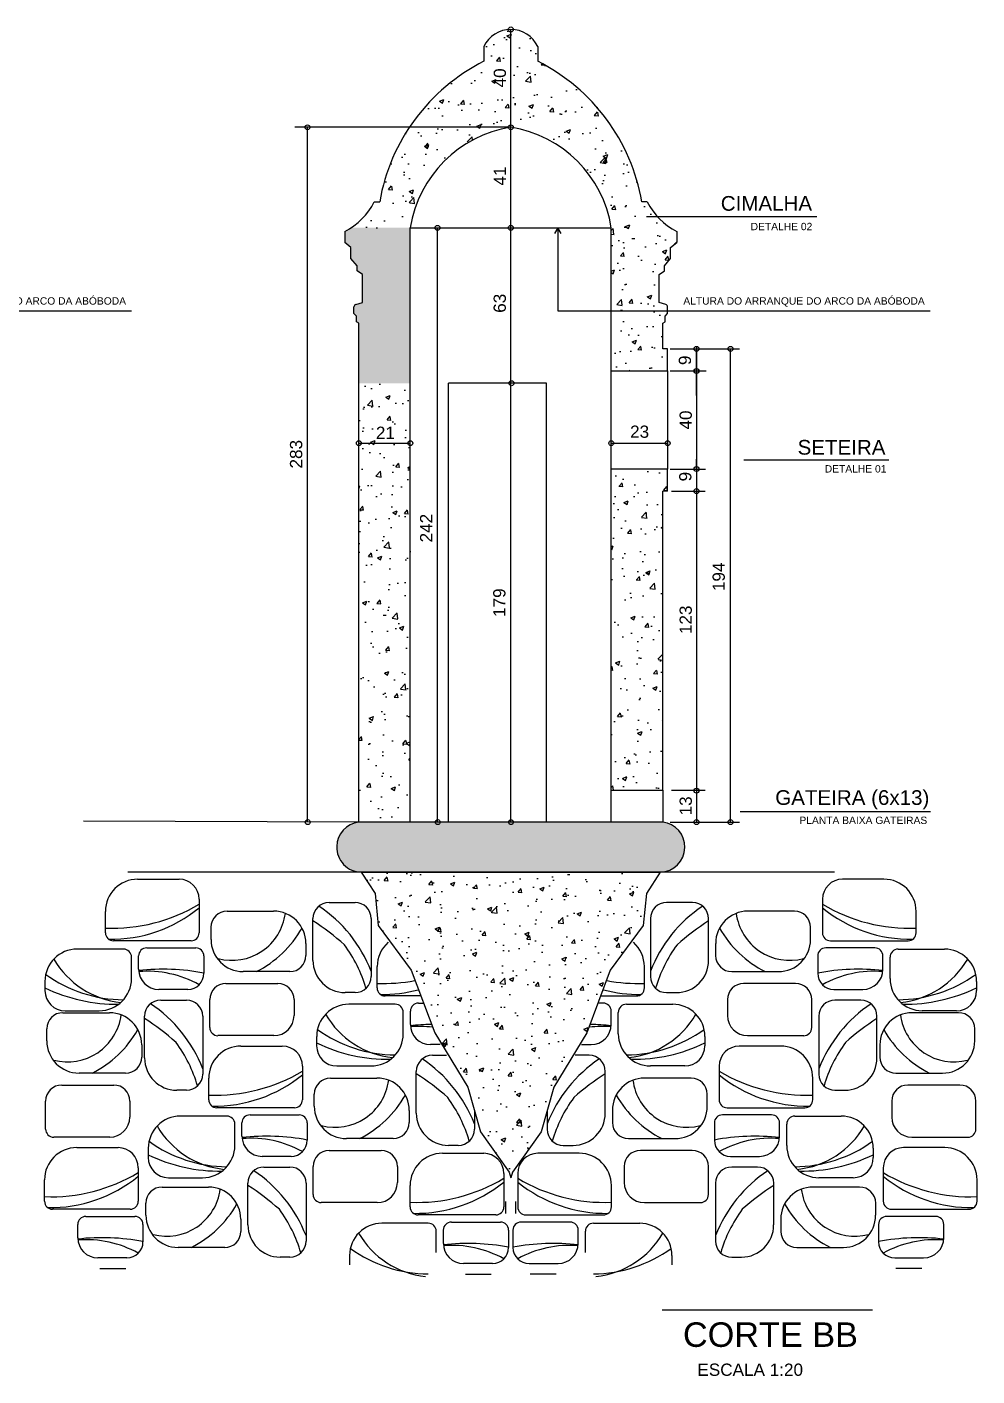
# Model space of a CAD drawing. Header units: millimetres. Extents: x 21881.5 to 21905.2, y 3580.3 to 3591.7.
# Drawn here: x 21893.59 to 21897.47, y 3586.05 to 3591.55 of the extents above; entities that cross this region are included whole.
import ezdxf

# ---------------------------------------------------------------- set-up
doc = ezdxf.new("R2010")
doc.units = ezdxf.units.MM
doc.header["$MEASUREMENT"] = 0
for name, color, linetype in [('Corte', 5, 'Continuous'), ('HACHURA', 21, 'Continuous'), ('Layer1', 1, 'Continuous'), ('Layer2', 7, 'Continuous'), ('MARGEMINT', 6, 'Continuous'), ('Terra', 40, 'Continuous'), ('TEXT2', 6, 'Continuous')]:
    doc.layers.add(name, color=color, linetype=linetype)
doc.styles.add('Arial', font='ARIAL.TTF', dxfattribs={"height": 0.05})
pattern_1 = [(50, (21697.91374, 3494.59988), (0.18218467, -0.01593909), [0.01905, -0.20955]), (355, (21697.91374, 3494.59988), (-0.03524283, 0.19105664), [0.01524, -0.16764]), (100.451, (21697.92892, 3494.59855), (0.1469425, 0.17511669), [0.01619, -0.17809]), (46.1842, (21697.91374, 3494.65068), (0.27107904, -0.04204233), [0.028575, -0.314325]), (96.6356, (21697.93633, 3494.64717), (0.23740423, 0.24742556), [0.024285, -0.267135]), (351.184, (21697.91374, 3494.65068), (0.2374046, 0.2474251), [0.02286, -0.25146]), (21, (21697.93914, 3494.63798), (0.15161488, -0.10226552), [0.01905, -0.20955]), (326, (21697.93914, 3494.63798), (0.06180203, 0.18418797), [0.01524, -0.16764]), (71.4514, (21697.95177, 3494.62945), (0.21341649, 0.08192286), [0.01619, -0.17809]), (37.5, (21697.91374, 3494.599876), (0.003088603, 0.084555039), [0, -0.165608, 0, -0.17018, 0, -0.168275]), (7.5, (21697.91374, 3494.59988), (0.066819663, 0.100180575), [0, -0.097028, 0, -0.161798, 0, -0.064135]), (327.5, (21697.8571, 3494.599876), (0.135590595, -0.005728744), [0, -0.0635, 0, -0.19812, 0, -0.26289]), (317.5, (21697.8317, 3494.59988), (0.14812918, 0.02542649), [0, -0.08255, 0, -0.131572, 0, -0.18669])]

# ---------------------------------------------------------------- blocks, each defined once
blk = doc.blocks.new('_Small')
at = {"layer": 'Layer1', "color": 0, "lineweight": -2}
blk.add_circle((0, 0), 0.25, dxfattribs=at)

msp = doc.modelspace()

# ---------------------------------------------------------------- hatches: boundary and pattern name
at = {"layer": 'HACHURA'}
h = msp.add_hatch(dxfattribs=at)
h.set_pattern_fill('AR-CONC', color=256, scale=0.001, style=0)
h.set_pattern_definition(pattern_1)
h.paths.add_polyline_path([(21895.6746, 3591.4105), (21895.6746, 3591.4705, 0.636364), (21895.4546, 3591.4705), (21895.4546, 3591.4105, 0.130274), (21895.1508, 3591.1415), (21895.5646, 3591.1415, -0.325745), (21895.9746, 3590.7315), (21896.0994, 3590.8377, 0.237853)])
h = msp.add_hatch(dxfattribs=at)
h.set_pattern_fill('AR-CONC', color=256, scale=0.001, style=0)
h.set_pattern_definition(pattern_1)
h.paths.add_polyline_path([(21895.1508, 3591.1415, 0.104346), (21895.0298, 3590.8377), (21895.1546, 3590.7315)])
h.paths.add_polyline_path([(21896.2416, 3590.7165), (21895.9817, 3590.7205), (21896.1696, 3590.4265), (21896.1696, 3590.5415), (21896.1916, 3590.5565), (21896.1916, 3590.5765), (21896.2166, 3590.6065), (21896.2166, 3590.6515), (21896.2416, 3590.6715)])
h = msp.add_hatch(dxfattribs=at)
h.set_pattern_fill('AR-CONC', color=256, scale=0.001, style=0)
h.set_pattern_definition(pattern_1)
h.paths.add_polyline_path([(21895.9746, 3590.7315), (21895.9746, 3590.1475), (21896.2046, 3590.1475), (21896.2046, 3590.2375), (21896.1846, 3590.2375), (21896.1846, 3590.3425), (21896.1946, 3590.3475), (21896.1946, 3590.3715), (21896.2046, 3590.3815), (21896.2046, 3590.409, 0.33486), (21896.1974, 3590.4186), (21896.1696, 3590.4265)])
h.paths.add_polyline_path([(21895.5646, 3591.1415), (21895.1508, 3591.1415), (21895.1546, 3590.7315, -0.325745)])
h = msp.add_hatch(dxfattribs=at)
h.set_pattern_fill('AR-CONC', color=256, scale=0.001, style=0)
h.set_pattern_definition(pattern_1)
h.paths.add_polyline_path([(21896.1216, 3590.8375), (21896.0991, 3590.8375), (21895.9746, 3590.7315), (21895.9746, 3590.7206), (21896.2416, 3590.7165, -0.160452)])
h = msp.add_hatch(dxfattribs=at)
h.set_pattern_fill('AR-CONC', color=256, scale=0.001, style=0)
h.set_pattern_definition(pattern_1)
h.paths.add_polyline_path([(21895.1546, 3590.7315), (21894.9135, 3590.7315, -0.027459), (21894.8876, 3590.7165), (21894.8876, 3590.6715), (21894.9126, 3590.6515), (21894.9126, 3590.6065), (21894.9376, 3590.5765), (21894.9376, 3590.5565), (21894.9596, 3590.5415), (21894.9596, 3590.4265), (21894.9319, 3590.4186, 0.33486), (21894.9246, 3590.409), (21894.9246, 3590.3815), (21894.9346, 3590.3715), (21894.9346, 3590.3475), (21894.9446, 3590.3425), (21894.9446, 3590.0975), (21895.1546, 3590.0975)])
h.paths.add_polyline_path([(21892.8292, 3589.9232), (21892.6192, 3589.9232), (21892.6192, 3588.3075), (21892.8292, 3588.3075)])
h.paths.add_polyline_path([(21892.8292, 3590.1779, -0.34747), (21892.82, 3590.1861), (21892.6283, 3590.1861, -0.341866), (21892.6192, 3590.1779), (21892.6192, 3589.9232), (21892.8292, 3589.9232)])
h.paths.add_polyline_path([(21896.1846, 3588.3075), (21895.9746, 3588.3075), (21894.9446, 3588.3075, 0.381317), (21894.8546, 3588.2075, 0.424737), (21894.9547, 3588.1038), (21896.1746, 3588.1038, 0.414214), (21896.2746, 3588.2038, 0.391448)])
h = msp.add_hatch(dxfattribs=at)
h.set_pattern_fill('AR-CONC', color=256, scale=0.001, style=0)
h.set_pattern_definition(pattern_1)
h.paths.add_polyline_path([(21895.9746, 3588.4375), (21896.1846, 3588.4375), (21896.1846, 3589.6575), (21896.2046, 3589.6575), (21896.2046, 3589.7475), (21895.9746, 3589.7475)])
h.paths.add_polyline_path([(21895.1546, 3589.843, -0.414214), (21895.1446, 3589.853), (21894.9546, 3589.853, -0.414214), (21894.9446, 3589.843), (21894.9446, 3588.3075), (21895.1546, 3588.3075)])
h.paths.add_polyline_path([(21894.9446, 3589.863, -0.414214), (21894.9546, 3589.853), (21895.1446, 3589.853, -0.414214), (21895.1546, 3589.863), (21895.1546, 3590.0975), (21894.9446, 3590.0975)])
h.paths.add_polyline_path([(21895.0054, 3589.933), (21895.1008, 3589.933), (21895.1008, 3589.8578), (21895.0054, 3589.8578)], flags=24)
h = msp.add_hatch(dxfattribs=at)
h.set_pattern_fill('AR-CONC', color=256, scale=0.001, style=0)
h.set_pattern_definition(pattern_1)
h.paths.add_polyline_path([(21894.9546, 3588.1038), (21895.0109, 3588.0163), (21895.0239, 3587.8861), (21895.1586, 3587.7039), (21895.2541, 3587.4478), (21895.3887, 3587.2265), (21895.4408, 3587.0443), (21895.5581, 3586.8794), (21895.5646, 3586.8566), (21895.5711, 3586.8794), (21895.6884, 3587.0443), (21895.7405, 3587.2265), (21895.8751, 3587.4478), (21895.9707, 3587.7039), (21896.1053, 3587.8861), (21896.1183, 3588.0163), (21896.1746, 3588.1038)])
at = {"layer": 'Layer1'}
h = msp.add_hatch(dxfattribs=at)
h.set_pattern_fill('AR-CONC', color=256, scale=0.001, style=0)
h.set_pattern_definition(pattern_1)
h.paths.add_polyline_path([(21895.0301, 3590.8375), (21895.0076, 3590.8375, -0.132409), (21894.9135, 3590.7315), (21895.1546, 3590.7315)])

# ---------------------------------------------------------------- linework, layer by layer
at = {"layer": 'Corte'}
for p, q in [((21895.4546, 3591.4705), (21895.4546, 3591.4105)), ((21895.4546, 3591.4705), (21895.4546, 3591.4105)), ((21895.6746, 3591.4705), (21895.6746, 3591.4105)), ((21895.6746, 3591.4705), (21895.6746, 3591.4105)), ((21895.0076, 3590.8375), (21895.0298, 3590.8375)), ((21896.1216, 3590.8375), (21896.0994, 3590.8375)), ((21894.8876, 3590.7165), (21894.8876, 3590.6715)), ((21895.1546, 3588.3075), (21895.1546, 3590.7315)), ((21895.9746, 3590.1475), (21895.9746, 3590.7315)), ((21896.2416, 3590.7165), (21896.2416, 3590.6715)), ((21894.9126, 3590.6515), (21894.8876, 3590.6715)), ((21896.2166, 3590.6515), (21896.2416, 3590.6715)), ((21894.9126, 3590.6065), (21894.9126, 3590.6515)), ((21894.9376, 3590.5765), (21894.9126, 3590.6065)), ((21896.1916, 3590.5765), (21896.2166, 3590.6065)), ((21896.2166, 3590.6065), (21896.2166, 3590.6515)), ((21894.9376, 3590.5565), (21894.9376, 3590.5765)), ((21894.9596, 3590.5415), (21894.9376, 3590.5565)), ((21896.1696, 3590.5415), (21896.1916, 3590.5565)), ((21896.1916, 3590.5565), (21896.1916, 3590.5765)), ((21894.9596, 3590.4265), (21894.9596, 3590.5415)), ((21896.1696, 3590.4265), (21896.1696, 3590.5415)), ((21894.9246, 3590.3815), (21894.9246, 3590.409)), ((21894.9319, 3590.4186), (21894.9596, 3590.4265)), ((21896.1974, 3590.4186), (21896.1696, 3590.4265)), ((21896.2046, 3590.3815), (21896.2046, 3590.409)), ((21894.9346, 3590.3715), (21894.9246, 3590.3815)), ((21894.9346, 3590.3475), (21894.9346, 3590.3715)), ((21894.9446, 3590.3425), (21894.9346, 3590.3475)), ((21894.9446, 3588.3075), (21894.9446, 3590.3425)), ((21896.1846, 3590.3425), (21896.1946, 3590.3475)), ((21896.1846, 3590.2375), (21896.1846, 3590.3425)), ((21896.1946, 3590.3715), (21896.2046, 3590.3815)), ((21896.1946, 3590.3475), (21896.1946, 3590.3715)), ((21896.2046, 3590.2375), (21896.1846, 3590.2375)), ((21896.2046, 3590.1475), (21896.2046, 3590.2375)), ((21895.9746, 3590.1475), (21896.2046, 3590.1475)), ((21896.2046, 3589.7475), (21895.9746, 3589.7475)), ((21895.9746, 3588.4375), (21895.9746, 3589.7475)), ((21896.2046, 3589.6575), (21896.2046, 3589.7475)), ((21896.2046, 3589.6575), (21896.1846, 3589.6575)), ((21896.1846, 3588.4375), (21896.1846, 3589.6575)), ((21895.9746, 3588.4375), (21896.1846, 3588.4375)), ((21896.1846, 3588.3075), (21894.9446, 3588.3075)), ((21896.1846, 3588.3075), (21895.9746, 3588.3075)), ((21894.9546, 3588.1038), (21896.1746, 3588.1038)), ((21896.1746, 3588.1038), (21894.9546, 3588.1038))]:
    msp.add_line(p, q, dxfattribs=at)
for centre, radius, start, end in [((21895.5646, 3591.4191), 0.1214, 25.0576, 154.9424), ((21895.8102, 3590.7029), 0.7919, 116.6807, 170.2156), ((21895.319, 3590.7029), 0.7919, 9.7844, 63.3193), ((21895.6409, 3590.6552), 0.4922, 98.9145, 171.0855), ((21895.4883, 3590.6552), 0.4922, 8.9145, 81.0855), ((21894.7639, 3590.9592), 0.2724, 297.0067, 333.4688), ((21896.3653, 3590.9592), 0.2724, 206.5312, 242.9933), ((21894.9346, 3590.409), 0.01, 105.9454, 180), ((21896.1946, 3590.409), 0.01, 0, 74.0546), ((21894.9556, 3588.2071), 0.101, 96.2674, 179.7582), ((21896.1735, 3588.207), 0.1011, 358.201, 83.712), ((21894.9547, 3588.2039), 0.1001, 177.9491, 269.9741), ((21896.1746, 3588.2038), 0.1, 270, 0)]:
    msp.add_arc(centre, radius, start, end, dxfattribs=at)
at = {"layer": 'Layer1'}
for p, q in [((21895.5646, 3590.6315), (21895.5646, 3591.5405)), ((21895.5646, 3591.1415), (21894.6839, 3591.1415)), ((21894.7354, 3588.3075), (21894.7354, 3591.1415)), ((21895.5646, 3588.3075), (21895.5646, 3590.8315)), ((21896.1182, 3590.777), (21896.8129, 3590.777)), ((21895.2658, 3588.3075), (21895.2658, 3590.7315)), ((21895.7572, 3590.7315), (21895.7572, 3590.3931)), ((21892.4985, 3590.3931), (21894.0172, 3590.3931)), ((21895.7572, 3590.3931), (21897.2759, 3590.3931)), ((21896.2155, 3590.2375), (21896.4982, 3590.2375)), ((21896.3224, 3590.2475), (21896.3224, 3589.6475)), ((21896.3224, 3590.0475), (21896.3224, 3590.2375)), ((21896.3224, 3590.2375), (21896.3224, 3590.1475)), ((21896.4612, 3588.3075), (21896.4612, 3590.2375)), ((21896.3224, 3590.1475), (21896.3224, 3590.1875)), ((21896.2146, 3590.1475), (21896.3619, 3590.1475)), ((21896.2146, 3590.1475), (21896.3576, 3590.1475)), ((21896.3224, 3590.1475), (21896.3224, 3590.1075)), ((21896.3224, 3590.1475), (21896.3224, 3589.8375)), ((21894.9446, 3589.853), (21895.1546, 3589.853)), ((21895.9746, 3589.853), (21896.2046, 3589.853)), ((21896.3224, 3589.7475), (21896.3224, 3589.7875)), ((21896.5153, 3589.785), (21897.1075, 3589.785)), ((21896.2146, 3589.7475), (21896.359, 3589.7475)), ((21896.3224, 3589.7575), (21896.3224, 3588.3094)), ((21896.3224, 3589.7475), (21896.3224, 3589.6575)), ((21896.3224, 3589.7475), (21896.3224, 3589.6575)), ((21896.2203, 3589.6575), (21896.3576, 3589.6575)), ((21896.3224, 3589.6575), (21896.3224, 3589.6175)), ((21896.2203, 3588.4375), (21896.3576, 3588.4375)), ((21896.5009, 3588.3508), (21897.2769, 3588.3508)), ((21896.2155, 3588.3075), (21896.4982, 3588.3075))]:
    msp.add_line(p, q, dxfattribs=at)
msp.add_lwpolyline([(21895.7707, 3590.708), (21895.7572, 3590.7315), (21895.7436, 3590.708)], dxfattribs=at)
at = {"layer": 'Layer2'}
for p, q in [((21895.1546, 3590.7315), (21895.9746, 3590.7315)), ((21895.9746, 3589.7475), (21895.9746, 3590.1475)), ((21896.2046, 3590.1475), (21896.2046, 3589.7475)), ((21895.7109, 3590.0975), (21895.3109, 3590.0975)), ((21895.3109, 3588.3075), (21895.3109, 3590.0975)), ((21895.7109, 3588.3075), (21895.7109, 3590.0975)), ((21895.9746, 3588.3075), (21895.9746, 3588.4375)), ((21896.1846, 3588.4375), (21896.1846, 3588.3075))]:
    msp.add_line(p, q, dxfattribs=at)
at = {"layer": 'MARGEMINT'}
msp.add_line((21896.182, 3586.3176), (21897.0407, 3586.3176), dxfattribs=at)
at = {"layer": 'Terra'}
for p, q in [((21894.9446, 3588.3075), (21893.821, 3588.311)), ((21896.8858, 3588.1038), (21894.002, 3588.1038)), ((21894.0422, 3588.0748), (21894.2109, 3588.0748)), ((21897.087, 3588.0748), (21896.9184, 3588.0748)), ((21894.2931, 3587.9926), (21894.2931, 3587.8562)), ((21894.8233, 3587.9796), (21894.929, 3587.9796)), ((21896.3059, 3587.9796), (21896.2003, 3587.9796)), ((21896.8361, 3587.9926), (21896.8361, 3587.8562)), ((21893.9107, 3587.8562), (21893.9107, 3587.9432)), ((21894.4072, 3587.9442), (21894.5971, 3587.9442)), ((21894.7576, 3587.7436), (21894.7576, 3587.9138)), ((21894.9947, 3587.9138), (21894.9947, 3587.6778)), ((21896.1345, 3587.9138), (21896.1345, 3587.6778)), ((21896.3717, 3587.7436), (21896.3717, 3587.9138)), ((21896.722, 3587.9442), (21896.5321, 3587.9442)), ((21897.2185, 3587.8562), (21897.2185, 3587.9432)), ((21894.3415, 3587.8291), (21894.3415, 3587.8784)), ((21896.7877, 3587.8291), (21896.7877, 3587.8784)), ((21894.2602, 3587.8233), (21893.9436, 3587.8233)), ((21894.7287, 3587.8127), (21894.7287, 3587.7633)), ((21896.4005, 3587.8127), (21896.4005, 3587.7633)), ((21896.869, 3587.8233), (21897.1856, 3587.8233)), ((21893.9843, 3587.7894), (21893.7954, 3587.7894)), ((21894.0172, 3587.6695), (21894.0172, 3587.7565)), ((21894.0462, 3587.7072), (21894.0462, 3587.7614)), ((21894.0791, 3587.7943), (21894.2795, 3587.7943)), ((21894.3124, 3587.7614), (21894.3124, 3587.6908)), ((21896.8168, 3587.7614), (21896.8168, 3587.6908)), ((21897.0501, 3587.7943), (21896.8497, 3587.7943)), ((21897.083, 3587.7072), (21897.083, 3587.7614)), ((21897.112, 3587.6695), (21897.112, 3587.7565)), ((21897.1449, 3587.7894), (21897.3338, 3587.7894)), ((21894.6629, 3587.6975), (21894.473, 3587.6975)), ((21895.0194, 3587.6311), (21895.0194, 3587.7182)), ((21896.1099, 3587.6311), (21896.1099, 3587.7182)), ((21896.4663, 3587.6975), (21896.6562, 3587.6975)), ((21893.6638, 3587.6579), (21893.6638, 3587.6201)), ((21894.4024, 3587.6492), (21894.6145, 3587.6492)), ((21896.7268, 3587.6492), (21896.5147, 3587.6492)), ((21897.4654, 3587.6579), (21897.4654, 3587.6201)), ((21894.2467, 3587.625), (21894.1284, 3587.625)), ((21894.1362, 3587.5815), (21894.2418, 3587.5815)), ((21894.3366, 3587.4692), (21894.3366, 3587.5834)), ((21894.6803, 3587.5834), (21894.6803, 3587.5186)), ((21894.929, 3587.612), (21894.8891, 3587.612)), ((21895.196, 3587.5983), (21895.0523, 3587.5983)), ((21895.9332, 3587.5983), (21896.077, 3587.5983)), ((21896.2003, 3587.612), (21896.2401, 3587.612)), ((21896.4489, 3587.5834), (21896.4489, 3587.5186)), ((21896.7926, 3587.4692), (21896.7926, 3587.5834)), ((21896.8826, 3587.625), (21897.0008, 3587.625)), ((21896.993, 3587.5815), (21896.8874, 3587.5815)), ((21893.7373, 3587.5301), (21893.9272, 3587.5301)), ((21893.7461, 3587.5379), (21893.8856, 3587.5379)), ((21895.093, 3587.5644), (21894.9041, 3587.5644)), ((21895.1258, 3587.4444), (21895.1258, 3587.5315)), ((21895.1549, 3587.4822), (21895.1549, 3587.5363)), ((21895.1878, 3587.5692), (21895.2068, 3587.5692)), ((21895.9414, 3587.5692), (21895.9224, 3587.5692)), ((21895.9743, 3587.4822), (21895.9743, 3587.5363)), ((21896.0034, 3587.4444), (21896.0034, 3587.5315)), ((21896.0363, 3587.5644), (21896.2252, 3587.5644)), ((21897.3919, 3587.5301), (21897.202, 3587.5301)), ((21897.3832, 3587.5379), (21897.2436, 3587.5379)), ((21894.0704, 3587.3454), (21894.0704, 3587.5157)), ((21894.3076, 3587.5157), (21894.3076, 3587.2796)), ((21896.8216, 3587.5157), (21896.8216, 3587.2796)), ((21897.0588, 3587.3454), (21897.0588, 3587.5157)), ((21893.6715, 3587.415), (21893.6715, 3587.4643)), ((21894.5981, 3587.4364), (21894.3695, 3587.4364)), ((21894.7725, 3587.4329), (21894.7725, 3587.3951)), ((21896.3567, 3587.4329), (21896.3567, 3587.3951)), ((21896.5311, 3587.4364), (21896.7597, 3587.4364)), ((21897.4577, 3587.415), (21897.4577, 3587.4643)), ((21894.0587, 3587.3986), (21894.0587, 3587.3492)), ((21894.4638, 3587.3939), (21894.6324, 3587.3939)), ((21895.2759, 3587.4), (21895.2371, 3587.4)), ((21895.2449, 3587.3564), (21895.3024, 3587.3564)), ((21895.8844, 3587.3564), (21895.8269, 3587.3564)), ((21895.8533, 3587.4), (21895.8921, 3587.4)), ((21896.6655, 3587.3939), (21896.4968, 3587.3939)), ((21897.0705, 3587.3986), (21897.0705, 3587.3492)), ((21894.7146, 3587.3117), (21894.7146, 3587.1753)), ((21894.8547, 3587.3129), (21894.9943, 3587.3129)), ((21896.2745, 3587.3129), (21896.1349, 3587.3129)), ((21896.4146, 3587.3117), (21896.4146, 3587.1753)), ((21893.993, 3587.2834), (21893.8031, 3587.2834)), ((21894.3322, 3587.1753), (21894.3322, 3587.2624)), ((21894.8288, 3587.2633), (21895.0187, 3587.2633)), ((21895.1791, 3587.1204), (21895.1791, 3587.2907)), ((21895.9501, 3587.1204), (21895.9501, 3587.2907)), ((21896.3004, 3587.2633), (21896.1106, 3587.2633)), ((21896.797, 3587.1753), (21896.797, 3587.2624)), ((21897.1363, 3587.2834), (21897.3262, 3587.2834)), ((21893.7324, 3587.2351), (21893.9446, 3587.2351)), ((21894.2418, 3587.2139), (21894.202, 3587.2139)), ((21894.763, 3587.1482), (21894.763, 3587.1976)), ((21896.3662, 3587.1482), (21896.3662, 3587.1976)), ((21896.8874, 3587.2139), (21896.9272, 3587.2139)), ((21897.3968, 3587.2351), (21897.1847, 3587.2351)), ((21893.6667, 3587.0551), (21893.6667, 3587.1693)), ((21894.0103, 3587.1693), (21894.0103, 3587.1045)), ((21894.6817, 3587.1424), (21894.3651, 3587.1424)), ((21896.4475, 3587.1424), (21896.7641, 3587.1424)), ((21897.1189, 3587.1693), (21897.1189, 3587.1045)), ((21897.4625, 3587.0551), (21897.4625, 3587.1693)), ((21894.4058, 3587.1086), (21894.2169, 3587.1086)), ((21894.4677, 3587.0263), (21894.4677, 3587.0805)), ((21894.5006, 3587.1134), (21894.7011, 3587.1134)), ((21894.734, 3587.0805), (21894.734, 3587.0099)), ((21895.1502, 3587.1318), (21895.1502, 3587.0824)), ((21895.4163, 3587.1302), (21895.4163, 3587.0546)), ((21895.713, 3587.1302), (21895.713, 3587.0546)), ((21895.979, 3587.1318), (21895.979, 3587.0824)), ((21896.3953, 3587.0805), (21896.3953, 3587.0099)), ((21896.6286, 3587.1134), (21896.4281, 3587.1134)), ((21896.6615, 3587.0263), (21896.6615, 3587.0805)), ((21896.7234, 3587.1086), (21896.9123, 3587.1086)), ((21894.4387, 3586.9886), (21894.4387, 3587.0757)), ((21896.6905, 3586.9886), (21896.6905, 3587.0757)), ((21893.9281, 3587.0223), (21893.6996, 3587.0223)), ((21893.7938, 3586.9798), (21893.9624, 3586.9798)), ((21894.0854, 3586.977), (21894.0854, 3586.9393)), ((21895.0844, 3587.0167), (21894.8945, 3587.0167)), ((21895.3505, 3586.9888), (21895.3106, 3586.9888)), ((21895.7787, 3586.9888), (21895.8186, 3586.9888)), ((21896.0448, 3587.0167), (21896.2347, 3587.0167)), ((21897.0438, 3586.977), (21897.0438, 3586.9393)), ((21897.3354, 3586.9798), (21897.1668, 3586.9798)), ((21897.2011, 3587.0223), (21897.4297, 3587.0223)), ((21894.6682, 3586.9441), (21894.55, 3586.9441)), ((21894.8239, 3586.9683), (21895.036, 3586.9683)), ((21895.2855, 3586.9567), (21895.4541, 3586.9567)), ((21895.8437, 3586.9567), (21895.6751, 3586.9567)), ((21896.3053, 3586.9683), (21896.0932, 3586.9683)), ((21896.461, 3586.9441), (21896.5793, 3586.9441)), ((21894.0446, 3586.8976), (21894.0446, 3586.7612)), ((21894.5577, 3586.9006), (21894.6633, 3586.9006)), ((21894.7582, 3586.7884), (21894.7582, 3586.9025)), ((21895.1018, 3586.9025), (21895.1018, 3586.8377)), ((21895.5363, 3586.8745), (21895.5363, 3586.7381)), ((21895.5929, 3586.8745), (21895.5929, 3586.7381)), ((21896.0274, 3586.9025), (21896.0274, 3586.8377)), ((21896.3711, 3586.7884), (21896.3711, 3586.9025)), ((21896.5715, 3586.9006), (21896.4659, 3586.9006)), ((21897.0846, 3586.8976), (21897.0846, 3586.7612)), ((21893.6623, 3586.7612), (21893.6623, 3586.8483)), ((21894.1416, 3586.819), (21894.3315, 3586.819)), ((21894.1676, 3586.8571), (21894.3072, 3586.8571)), ((21894.4919, 3586.6646), (21894.4919, 3586.8348)), ((21894.7291, 3586.8348), (21894.7291, 3586.5988)), ((21895.1539, 3586.7381), (21895.1539, 3586.8252)), ((21895.9753, 3586.7381), (21895.9753, 3586.8252)), ((21896.4001, 3586.8348), (21896.4001, 3586.5988)), ((21896.6373, 3586.6646), (21896.6373, 3586.8348)), ((21896.9876, 3586.819), (21896.7977, 3586.819)), ((21896.9616, 3586.8571), (21896.8221, 3586.8571)), ((21897.467, 3586.7612), (21897.467, 3586.8483)), ((21894.0759, 3586.7039), (21894.0759, 3586.7533)), ((21895.0196, 3586.7555), (21894.791, 3586.7555)), ((21895.5445, 3586.711), (21895.5445, 3586.7604)), ((21895.5847, 3586.711), (21895.5847, 3586.7604)), ((21896.1096, 3586.7555), (21896.3382, 3586.7555)), ((21897.0534, 3586.7039), (21897.0534, 3586.7533)), ((21894.0117, 3586.7283), (21893.6951, 3586.7283)), ((21893.8307, 3586.6993), (21894.0311, 3586.6993)), ((21895.5034, 3586.7052), (21895.1868, 3586.7052)), ((21895.6258, 3586.7052), (21895.9424, 3586.7052)), ((21897.2985, 3586.6993), (21897.0981, 3586.6993)), ((21897.1175, 3586.7283), (21897.4341, 3586.7283)), ((21893.7978, 3586.6122), (21893.7978, 3586.6664)), ((21894.064, 3586.6664), (21894.064, 3586.5958)), ((21894.4631, 3586.6875), (21894.4631, 3586.6382)), ((21895.2275, 3586.6714), (21895.0386, 3586.6714)), ((21895.2895, 3586.5891), (21895.2895, 3586.6433)), ((21895.3223, 3586.6762), (21895.5228, 3586.6762)), ((21895.5557, 3586.6433), (21895.5557, 3586.5727)), ((21895.5736, 3586.6433), (21895.5736, 3586.5727)), ((21895.8069, 3586.6762), (21895.6064, 3586.6762)), ((21895.8398, 3586.5891), (21895.8398, 3586.6433)), ((21895.9017, 3586.6714), (21896.0906, 3586.6714)), ((21896.6661, 3586.6875), (21896.6661, 3586.6382)), ((21897.0652, 3586.6664), (21897.0652, 3586.5958)), ((21897.3314, 3586.6122), (21897.3314, 3586.6664)), ((21895.2604, 3586.5514), (21895.2604, 3586.6385)), ((21895.8688, 3586.5514), (21895.8688, 3586.6385)), ((21894.3973, 3586.5724), (21894.2074, 3586.5724)), ((21894.6633, 3586.533), (21894.6235, 3586.533)), ((21894.9071, 3586.5398), (21894.9071, 3586.5021)), ((21896.2221, 3586.5398), (21896.2221, 3586.5021)), ((21896.4659, 3586.533), (21896.5057, 3586.533)), ((21896.7319, 3586.5724), (21896.9218, 3586.5724)), ((21893.9982, 3586.53), (21893.88, 3586.53)), ((21893.8878, 3586.4865), (21893.9934, 3586.4865)), ((21895.4899, 3586.5069), (21895.3717, 3586.5069)), ((21895.6393, 3586.5069), (21895.7576, 3586.5069)), ((21897.131, 3586.53), (21897.2492, 3586.53)), ((21897.2415, 3586.4865), (21897.1358, 3586.4865)), ((21895.3794, 3586.4634), (21895.485, 3586.4634)), ((21895.7498, 3586.4634), (21895.6442, 3586.4634))]:
    msp.add_line(p, q, dxfattribs=at)
for points in [[(21896.1746, 3588.1038), (21894.9546, 3588.1038), (21895.0109, 3588.0163), (21895.0239, 3587.8861), (21895.1586, 3587.7039), (21895.2541, 3587.4478), (21895.3887, 3587.2265), (21895.4408, 3587.0443), (21895.5581, 3586.8794), (21895.5646, 3586.8566)], [(21896.1746, 3588.1038), (21896.1183, 3588.0163), (21896.1053, 3587.8861), (21895.9707, 3587.7039), (21895.8751, 3587.4478), (21895.7405, 3587.2265), (21895.6884, 3587.0443), (21895.5711, 3586.8794), (21895.5646, 3586.8566)], [(21896.1746, 3588.1038), (21896.1183, 3588.0163), (21896.1053, 3587.8861), (21895.9707, 3587.7039), (21895.8751, 3587.4478), (21895.7405, 3587.2265), (21895.6884, 3587.0443), (21895.5711, 3586.8794), (21895.5646, 3586.8566)]]:
    msp.add_lwpolyline(points, dxfattribs=at)
for centre, radius, start, end in [((21894.0422, 3587.9432), 0.1315, 90, 180), ((21894.2109, 3587.9926), 0.0822, 0, 90), ((21896.9184, 3587.9926), 0.0822, 90, 180), ((21897.087, 3587.9432), 0.1315, 0, 90), ((21893.9367, 3588.5682), 0.6939, 267.8487, 300.8988), ((21894.8233, 3587.9138), 0.0658, 90, 180), ((21894.4678, 3587.4942), 0.5656, 21.3018, 56.2945), ((21894.929, 3587.9138), 0.0658, 0, 90), ((21896.2003, 3587.9138), 0.0658, 90, 180), ((21896.6614, 3587.4942), 0.5656, 123.7055, 158.6982), ((21896.3059, 3587.9138), 0.0658, 0, 90), ((21897.1925, 3588.5682), 0.6939, 239.1012, 272.1513), ((21893.9331, 3588.4003), 0.5706, 269.0901, 309.1149), ((21894.4072, 3587.8784), 0.0658, 90, 180), ((21894.4263, 3587.9641), 0.2205, 255.3409, 352.4755), ((21894.5971, 3587.8127), 0.1315, 0, 90), ((21896.5321, 3587.8127), 0.1315, 90, 180), ((21896.7029, 3587.9641), 0.2205, 187.5245, 284.6591), ((21896.722, 3587.8784), 0.0658, 0, 90), ((21897.1962, 3588.4003), 0.5706, 230.8851, 270.9099), ((21893.9436, 3587.8562), 0.0329, 180, 270), ((21894.2602, 3587.8562), 0.0329, 270, 0), ((21894.3239, 3588.097), 0.4478, 296.8779, 330.2994), ((21894.2185, 3587.0582), 1.0032, 48.2954, 57.4988), ((21896.9107, 3587.0582), 1.0032, 122.5012, 131.7046), ((21896.8053, 3588.097), 0.4478, 209.7006, 243.1221), ((21896.869, 3587.8562), 0.0329, 180, 270), ((21897.1856, 3587.8562), 0.0329, 270, 0), ((21894.473, 3587.8291), 0.1315, 180, 270), ((21894.4276, 3587.4702), 0.5689, 16.2687, 36.3239), ((21895.1509, 3587.7182), 0.1315, 131.0988, 180), ((21895.9783, 3587.7182), 0.1315, 0, 48.9012), ((21896.7016, 3587.4702), 0.5689, 143.6761, 163.7313), ((21896.6562, 3587.8291), 0.1315, 270, 0), ((21893.7954, 3587.6579), 0.1315, 90, 180), ((21894.0108, 3587.9292), 0.359, 210.1481, 264.109), ((21893.9843, 3587.7565), 0.0329, 0, 90), ((21894.0791, 3587.7614), 0.0329, 90, 180), ((21894.2795, 3587.7614), 0.0329, 0, 90), ((21894.6629, 3587.7633), 0.0658, 270, 0), ((21894.8891, 3587.7436), 0.1315, 180, 270), ((21896.2401, 3587.7436), 0.1315, 270, 0), ((21896.4663, 3587.7633), 0.0658, 180, 270), ((21896.8497, 3587.7614), 0.0329, 90, 180), ((21897.0501, 3587.7614), 0.0329, 0, 90), ((21897.1449, 3587.7565), 0.0329, 90, 180), ((21897.1184, 3587.9292), 0.359, 275.891, 329.8519), ((21897.3338, 3587.6579), 0.1315, 0, 90), ((21893.9893, 3588.135), 0.5523, 234.2938, 269.5052), ((21894.1284, 3587.7072), 0.0822, 180, 270), ((21894.1463, 3586.8144), 0.8928, 79.2739, 96.4213), ((21894.0826, 3587.2675), 0.4315, 60.8057, 94.7607), ((21894.2467, 3587.6908), 0.0658, 270, 0), ((21896.983, 3586.8144), 0.8928, 83.5787, 100.7261), ((21896.8826, 3587.6908), 0.0658, 180, 270), ((21897.0466, 3587.2675), 0.4315, 85.2393, 119.1943), ((21897.0008, 3587.7072), 0.0822, 270, 0), ((21897.1399, 3588.135), 0.5523, 270.4948, 305.7062), ((21893.9532, 3588.2253), 0.6603, 244.0119, 271.0833), ((21893.8856, 3587.6695), 0.1315, 270, 0), ((21894.4024, 3587.5834), 0.0658, 90, 180), ((21894.6145, 3587.5834), 0.0658, 0, 90), ((21894.929, 3587.6778), 0.0658, 270, 0), ((21895.0454, 3588.3431), 0.6939, 267.8487, 280.5597), ((21895.0523, 3587.6311), 0.0329, 180, 270), ((21896.0838, 3588.3431), 0.6939, 259.4403, 272.1513), ((21896.077, 3587.6311), 0.0329, 270, 0), ((21896.2003, 3587.6778), 0.0658, 180, 270), ((21896.5147, 3587.5834), 0.0658, 90, 180), ((21896.7268, 3587.5834), 0.0658, 0, 90), ((21897.2436, 3587.6695), 0.1315, 180, 270), ((21897.176, 3588.2253), 0.6603, 268.9167, 295.9881), ((21893.7461, 3587.6201), 0.0822, 180, 270), ((21894.1362, 3587.5157), 0.0658, 90, 180), ((21894.2418, 3587.5157), 0.0658, 0, 90), ((21895.0417, 3588.1753), 0.5706, 269.0901, 284.7089), ((21896.0875, 3588.1753), 0.5706, 255.2911, 270.9099), ((21896.8874, 3587.5157), 0.0658, 90, 180), ((21896.993, 3587.5157), 0.0658, 0, 90), ((21897.3832, 3587.6201), 0.0822, 270, 0), ((21893.7373, 3587.4643), 0.0658, 90, 180), ((21893.7564, 3587.55), 0.2205, 255.3409, 352.4755), ((21893.9272, 3587.3986), 0.1315, 0, 90), ((21893.7807, 3587.0961), 0.5656, 21.3018, 56.2945), ((21894.9041, 3587.4329), 0.1315, 90, 180), ((21895.1195, 3587.7041), 0.359, 210.1481, 264.109), ((21895.093, 3587.5315), 0.0329, 0, 90), ((21895.1878, 3587.5363), 0.0329, 90, 180), ((21895.9414, 3587.5363), 0.0329, 0, 90), ((21896.0363, 3587.5315), 0.0329, 90, 180), ((21896.0097, 3587.7041), 0.359, 275.891, 329.8519), ((21896.2252, 3587.4329), 0.1315, 0, 90), ((21897.3486, 3587.0961), 0.5656, 123.7055, 158.6982), ((21897.202, 3587.3986), 0.1315, 90, 180), ((21897.3729, 3587.55), 0.2205, 187.5245, 284.6591), ((21897.3919, 3587.4643), 0.0658, 0, 90), ((21893.5314, 3586.6601), 1.0032, 48.2954, 57.4988), ((21894.3695, 3587.4692), 0.0329, 180, 270), ((21894.5981, 3587.5186), 0.0822, 270, 0), ((21895.2371, 3587.4822), 0.0822, 180, 270), ((21895.2549, 3586.5894), 0.8928, 91.0011, 96.4213), ((21895.1913, 3587.0424), 0.4315, 83.0414, 94.7607), ((21895.9379, 3587.0424), 0.4315, 85.2393, 96.9586), ((21895.8743, 3586.5894), 0.8928, 83.5787, 88.9989), ((21895.8921, 3587.4822), 0.0822, 270, 0), ((21896.5311, 3587.5186), 0.0822, 180, 270), ((21896.7597, 3587.4692), 0.0329, 270, 0), ((21897.5978, 3586.6601), 1.0032, 122.5012, 131.7046), ((21893.8031, 3587.415), 0.1315, 180, 270), ((21893.654, 3587.6829), 0.4478, 296.8779, 330.2994), ((21895.098, 3587.91), 0.5523, 234.2938, 269.5052), ((21894.9943, 3587.4444), 0.1315, 270, 0), ((21896.1349, 3587.4444), 0.1315, 180, 270), ((21896.0312, 3587.91), 0.5523, 270.4948, 305.7062), ((21897.4753, 3587.6829), 0.4478, 209.7006, 243.1221), ((21897.3262, 3587.415), 0.1315, 270, 0), ((21893.7404, 3587.0721), 0.5689, 16.2687, 36.3239), ((21894.4638, 3587.2624), 0.1315, 90, 180), ((21894.6324, 3587.3117), 0.0822, 0, 90), ((21895.0619, 3588.0003), 0.6603, 244.0119, 271.0833), ((21894.8547, 3587.3951), 0.0822, 180, 270), ((21895.2449, 3587.2907), 0.0658, 90, 180), ((21895.8844, 3587.2907), 0.0658, 0, 90), ((21896.0674, 3588.0003), 0.6603, 268.9167, 295.9881), ((21896.2745, 3587.3951), 0.0822, 270, 0), ((21896.4968, 3587.3117), 0.0822, 90, 180), ((21896.6655, 3587.2624), 0.1315, 0, 90), ((21897.3888, 3587.0721), 0.5689, 143.6761, 163.7313), ((21893.993, 3587.3492), 0.0658, 270, 0), ((21894.202, 3587.3454), 0.1315, 180, 270), ((21894.8893, 3586.871), 0.5656, 21.3018, 56.2945), ((21896.2399, 3586.871), 0.5656, 123.7055, 158.6982), ((21896.9272, 3587.3454), 0.1315, 270, 0), ((21897.1363, 3587.3492), 0.0658, 180, 270), ((21894.2418, 3587.2796), 0.0658, 270, 0), ((21894.3583, 3587.8873), 0.6939, 267.8487, 300.8988), ((21894.3546, 3587.7195), 0.5706, 269.0901, 309.1149), ((21894.8288, 3587.1976), 0.0658, 90, 180), ((21894.8478, 3587.2832), 0.2205, 255.3409, 352.4755), ((21895.0187, 3587.1318), 0.1315, 0, 90), ((21894.64, 3586.4351), 1.0032, 48.2954, 57.4988), ((21896.4892, 3586.4351), 1.0032, 122.5012, 131.7046), ((21896.1106, 3587.1318), 0.1315, 90, 180), ((21896.2814, 3587.2832), 0.2205, 187.5245, 284.6591), ((21896.3004, 3587.1976), 0.0658, 0, 90), ((21896.7709, 3587.8873), 0.6939, 239.1012, 272.1513), ((21896.7746, 3587.7195), 0.5706, 230.8851, 270.9099), ((21896.8874, 3587.2796), 0.0658, 180, 270), ((21893.7324, 3587.1693), 0.0658, 90, 180), ((21893.9446, 3587.1693), 0.0658, 0, 90), ((21894.7454, 3587.4161), 0.4478, 296.8779, 330.2994), ((21896.3838, 3587.4161), 0.4478, 209.7006, 243.1221), ((21897.1847, 3587.1693), 0.0658, 90, 180), ((21897.3968, 3587.1693), 0.0658, 0, 90), ((21894.3651, 3587.1753), 0.0329, 180, 270), ((21894.6817, 3587.1753), 0.0329, 270, 0), ((21894.8945, 3587.1482), 0.1315, 180, 270), ((21894.8491, 3586.847), 0.5689, 16.2687, 36.3239), ((21896.2801, 3586.847), 0.5689, 143.6761, 163.7313), ((21896.2347, 3587.1482), 0.1315, 270, 0), ((21896.4475, 3587.1753), 0.0329, 180, 270), ((21896.7641, 3587.1753), 0.0329, 270, 0), ((21893.9281, 3587.1045), 0.0822, 270, 0), ((21894.2169, 3586.977), 0.1315, 90, 180), ((21894.4058, 3587.0757), 0.0329, 0, 90), ((21894.5006, 3587.0805), 0.0329, 90, 180), ((21894.7011, 3587.0805), 0.0329, 0, 90), ((21895.0844, 3587.0824), 0.0658, 270, 0), ((21895.3106, 3587.1204), 0.1315, 180, 270), ((21895.8186, 3587.1204), 0.1315, 270, 0), ((21896.0448, 3587.0824), 0.0658, 180, 270), ((21896.4281, 3587.0805), 0.0329, 90, 180), ((21896.6286, 3587.0805), 0.0329, 0, 90), ((21896.7234, 3587.0757), 0.0329, 90, 180), ((21896.9123, 3586.977), 0.1315, 0, 90), ((21897.2011, 3587.1045), 0.0822, 180, 270), ((21893.6996, 3587.0551), 0.0329, 180, 270), ((21894.4324, 3587.2483), 0.359, 210.1481, 264.109), ((21894.55, 3587.0263), 0.0822, 180, 270), ((21894.5678, 3586.1336), 0.8928, 79.2739, 96.4213), ((21895.3505, 3587.0546), 0.0658, 270, 0), ((21895.7787, 3587.0546), 0.0658, 180, 270), ((21896.5614, 3586.1336), 0.8928, 83.5787, 100.7261), ((21896.5793, 3587.0263), 0.0822, 270, 0), ((21896.6969, 3587.2483), 0.359, 275.891, 329.8519), ((21897.4297, 3587.0551), 0.0329, 270, 0), ((21893.7938, 3586.8483), 0.1315, 90, 180), ((21893.9624, 3586.8976), 0.0822, 0, 90), ((21894.4109, 3587.4541), 0.5523, 234.2938, 269.5052), ((21894.3072, 3586.9886), 0.1315, 270, 0), ((21894.5041, 3586.5866), 0.4315, 60.8057, 94.7607), ((21894.6682, 3587.0099), 0.0658, 270, 0), ((21896.461, 3587.0099), 0.0658, 180, 270), ((21896.6251, 3586.5866), 0.4315, 85.2393, 119.1943), ((21896.8221, 3586.9886), 0.1315, 180, 270), ((21896.7184, 3587.4541), 0.5523, 270.4948, 305.7062), ((21897.1668, 3586.8976), 0.0822, 90, 180), ((21897.3354, 3586.8483), 0.1315, 0, 90), ((21894.3747, 3587.5444), 0.6603, 244.0119, 271.0833), ((21894.1676, 3586.9393), 0.0822, 180, 270), ((21894.8239, 3586.9025), 0.0658, 90, 180), ((21895.036, 3586.9025), 0.0658, 0, 90), ((21895.2855, 3586.8252), 0.1315, 90, 180), ((21895.4541, 3586.8745), 0.0822, 0, 90), ((21895.6751, 3586.8745), 0.0822, 90, 180), ((21895.8437, 3586.8252), 0.1315, 0, 90), ((21896.0932, 3586.9025), 0.0658, 90, 180), ((21896.3053, 3586.9025), 0.0658, 0, 90), ((21896.7545, 3587.5444), 0.6603, 268.9167, 295.9881), ((21896.9616, 3586.9393), 0.0822, 270, 0), ((21893.6883, 3587.4732), 0.6939, 267.8487, 300.8988), ((21893.6846, 3587.3054), 0.5706, 269.0901, 309.1149), ((21894.5577, 3586.8348), 0.0658, 90, 180), ((21894.2022, 3586.4152), 0.5656, 21.3018, 56.2945), ((21894.6633, 3586.8348), 0.0658, 0, 90), ((21896.4659, 3586.8348), 0.0658, 90, 180), ((21896.927, 3586.4152), 0.5656, 123.7055, 158.6982), ((21896.5715, 3586.8348), 0.0658, 0, 90), ((21897.4409, 3587.4732), 0.6939, 239.1012, 272.1513), ((21897.4446, 3587.3054), 0.5706, 230.8851, 270.9099), ((21894.1416, 3586.7533), 0.0658, 90, 180), ((21894.1607, 3586.8389), 0.2205, 255.3409, 352.4755), ((21894.3315, 3586.6875), 0.1315, 0, 90), ((21893.9529, 3585.9792), 1.0032, 48.2954, 57.4988), ((21895.0196, 3586.8377), 0.0822, 270, 0), ((21895.18, 3587.4501), 0.6939, 267.8487, 300.8988), ((21895.1763, 3587.2822), 0.5706, 269.0901, 309.1149), ((21895.9492, 3587.4501), 0.6939, 239.1012, 272.1513), ((21895.9529, 3587.2822), 0.5706, 230.8851, 270.9099), ((21896.1096, 3586.8377), 0.0822, 180, 270), ((21897.1763, 3585.9792), 1.0032, 122.5012, 131.7046), ((21896.7977, 3586.6875), 0.1315, 90, 180), ((21896.9685, 3586.8389), 0.2205, 187.5245, 284.6591), ((21896.9876, 3586.7533), 0.0658, 0, 90), ((21893.6951, 3586.7612), 0.0329, 180, 270), ((21894.0117, 3586.7612), 0.0329, 270, 0), ((21894.791, 3586.7884), 0.0329, 180, 270), ((21896.3382, 3586.7884), 0.0329, 270, 0), ((21897.1175, 3586.7612), 0.0329, 180, 270), ((21897.4341, 3586.7612), 0.0329, 270, 0), ((21893.8307, 3586.6664), 0.0329, 90, 180), ((21894.0311, 3586.6664), 0.0329, 0, 90), ((21894.2074, 3586.7039), 0.1315, 180, 270), ((21894.0583, 3586.9718), 0.4478, 296.8779, 330.2994), ((21894.162, 3586.3912), 0.5689, 16.2687, 36.3239), ((21895.1868, 3586.7381), 0.0329, 180, 270), ((21895.5034, 3586.7381), 0.0329, 270, 0), ((21895.6258, 3586.7381), 0.0329, 180, 270), ((21895.9424, 3586.7381), 0.0329, 270, 0), ((21896.9673, 3586.3912), 0.5689, 143.6761, 163.7313), ((21897.0709, 3586.9718), 0.4478, 209.7006, 243.1221), ((21896.9218, 3586.7039), 0.1315, 270, 0), ((21897.0981, 3586.6664), 0.0329, 90, 180), ((21897.2985, 3586.6664), 0.0329, 0, 90), ((21894.6235, 3586.6646), 0.1315, 180, 270), ((21895.0386, 3586.5398), 0.1315, 90, 180), ((21895.2275, 3586.6385), 0.0329, 0, 90), ((21895.3223, 3586.6433), 0.0329, 90, 180), ((21895.5228, 3586.6433), 0.0329, 0, 90), ((21895.6064, 3586.6433), 0.0329, 90, 180), ((21895.8069, 3586.6433), 0.0329, 0, 90), ((21895.9017, 3586.6385), 0.0329, 90, 180), ((21896.0906, 3586.5398), 0.1315, 0, 90), ((21896.5057, 3586.6646), 0.1315, 270, 0), ((21893.88, 3586.6122), 0.0822, 180, 270), ((21893.8978, 3585.7195), 0.8928, 79.2739, 96.4213), ((21893.8342, 3586.1725), 0.4315, 60.8057, 94.7607), ((21893.9982, 3586.5958), 0.0658, 270, 0), ((21894.3973, 3586.6382), 0.0658, 270, 0), ((21894.6633, 3586.5988), 0.0658, 270, 0), ((21895.2541, 3586.8111), 0.359, 210.1481, 264.109), ((21895.3717, 3586.5891), 0.0822, 180, 270), ((21895.3895, 3585.6963), 0.8928, 79.2739, 96.4213), ((21895.7397, 3585.6963), 0.8928, 83.5787, 100.7261), ((21895.7576, 3586.5891), 0.0822, 270, 0), ((21895.8752, 3586.8111), 0.359, 275.891, 329.8519), ((21896.4659, 3586.5988), 0.0658, 180, 270), ((21896.7319, 3586.6382), 0.0658, 180, 270), ((21897.2314, 3585.7195), 0.8928, 83.5787, 100.7261), ((21897.131, 3586.5958), 0.0658, 180, 270), ((21897.295, 3586.1725), 0.4315, 85.2393, 119.1943), ((21897.2492, 3586.6122), 0.0822, 270, 0), ((21895.2326, 3587.0169), 0.5523, 234.2938, 269.5052), ((21895.3258, 3586.1494), 0.4315, 60.8057, 94.7607), ((21895.4899, 3586.5727), 0.0658, 270, 0), ((21895.6393, 3586.5727), 0.0658, 180, 270), ((21895.8034, 3586.1494), 0.4315, 85.2393, 119.1943), ((21895.8967, 3587.0169), 0.5523, 270.4948, 305.7062)]:
    msp.add_arc(centre, radius, start, end, dxfattribs=at)

# ---------------------------------------------------------------- block references
at = {"layer": 'Layer1', "yscale": 0.0399999999999636, "zscale": 0.04}
for p, xscale, rotation in [((21895.5646, 3591.5405), 0.0399999999999636, 90), ((21894.7354, 3591.1415), 0.0399999999999636, 90), ((21895.5646, 3591.1415), 0.0399999999999636, 90), ((21895.2658, 3590.7315), 0.0399999999999636, 90), ((21895.5646, 3590.7315), 0.0399999999999636, 90), ((21896.3224, 3590.2375), 0.0399999999999636, 270), ((21896.4612, 3590.2375), 0.0399999999999636, 90), ((21895.5676, 3590.0975), 0.0399999999999636, 90), ((21896.3224, 3590.1475), 0.0399999999999636, 270), ((21896.3224, 3590.1475), 0.0399999999999636, 90), ((21896.3224, 3590.1475), 0.0399999999999636, 90), ((21896.3224, 3590.1475), 0.0399999999999636, 270), ((21896.3224, 3590.1475), 0.0399999999999636, 90), ((21895.1546, 3589.853), 0.0400000000008731, 180), ((21896.2046, 3589.853), 0.0400000000008731, 180), ((21896.3224, 3589.7475), 0.0399999999999636, 270), ((21896.3224, 3589.7475), 0.0399999999999636, 270), ((21896.3224, 3589.6575), 0.0399999999999636, 90), ((21896.3224, 3589.6575), 0.0399999999999636, 90), ((21896.3224, 3588.4356), 0.0399999999999636, 270), ((21894.7361, 3588.3075), 0.0399999999999636, 270), ((21895.2665, 3588.3075), 0.0399999999999636, 270), ((21895.5654, 3588.3075), 0.0399999999999636, 270), ((21896.3224, 3588.3075), 0.0399999999999636, 270), ((21896.4612, 3588.3075), 0.0399999999999636, 270)]:
    msp.add_blockref('_Small', p, dxfattribs=dict(at, xscale=xscale, rotation=rotation))
at = {"layer": 'Layer1', "xscale": 0.0400000000008731, "yscale": 0.0399999999999636, "zscale": 0.04}
for p in [(21894.9446, 3589.853), (21895.9746, 3589.853)]:
    msp.add_blockref('_Small', p, dxfattribs=at)

# ---------------------------------------------------------------- texts
at = {"layer": 'Layer1', "style": 'Arial'}
for s, height, p in [('CIMALHA', 0.06, (21896.4214, 3590.801)), ('DETALHE 02', 0.03, (21896.5433, 3590.7217)), ('ALTURA DO ARRANQUE DO ARCO DA ABÓBODA', 0.03, (21893.0098, 3590.4181)), ('ALTURA DO ARRANQUE DO ARCO DA ABÓBODA', 0.03, (21896.2686, 3590.4181)), ('SETEIRA', 0.06, (21896.7348, 3589.8062)), ('DETALHE 01', 0.03, (21896.8457, 3589.7333)), ('GATEIRA (6x13)', 0.06, (21896.6437, 3588.3776)), ('PLANTA BAIXA GATEIRAS', 0.03, (21896.7422, 3588.2998))]:
    msp.add_text(s, height=height, dxfattribs=at).set_placement(p)
at = {"layer": 'Layer1', "char_height": 0.05, "attachment_point": 5, "rotation": 90, "style": 'Arial'}
for s, insert in [('40', (21895.5202, 3591.3429)), ('41', (21895.5202, 3590.9426)), ('63', (21895.5198, 3590.4236)), ('9', (21896.2753, 3590.191)), ('40', (21896.2786, 3589.9475)), ('283', (21894.6889, 3589.808)), ('9', (21896.2769, 3589.7166)), ('242', (21895.2193, 3589.5065)), ('194', (21896.4133, 3589.308)), ('179', (21895.5182, 3589.2025)), ('123', (21896.2786, 3589.1325)), ('13', (21896.2786, 3588.3736))]:
    msp.add_mtext(s, dxfattribs=dict(at, insert=insert))
at = {"layer": 'Layer1', "char_height": 0.05, "attachment_point": 5, "style": 'Arial'}
for s, insert in [('21', (21895.0531, 3589.8954)), ('23', (21896.0903, 3589.8995))]:
    msp.add_mtext(s, dxfattribs=dict(at, insert=insert))
at = {"layer": 'TEXT2', "style": 'Arial'}
for s, height, p in [('CORTE BB', 0.1, (21896.2671, 3586.1671)), ('ESCALA 1:20', 0.05, (21896.326, 3586.0489))]:
    msp.add_text(s, height=height, dxfattribs=at).set_placement(p)

doc.saveas('drawing.dxf')
